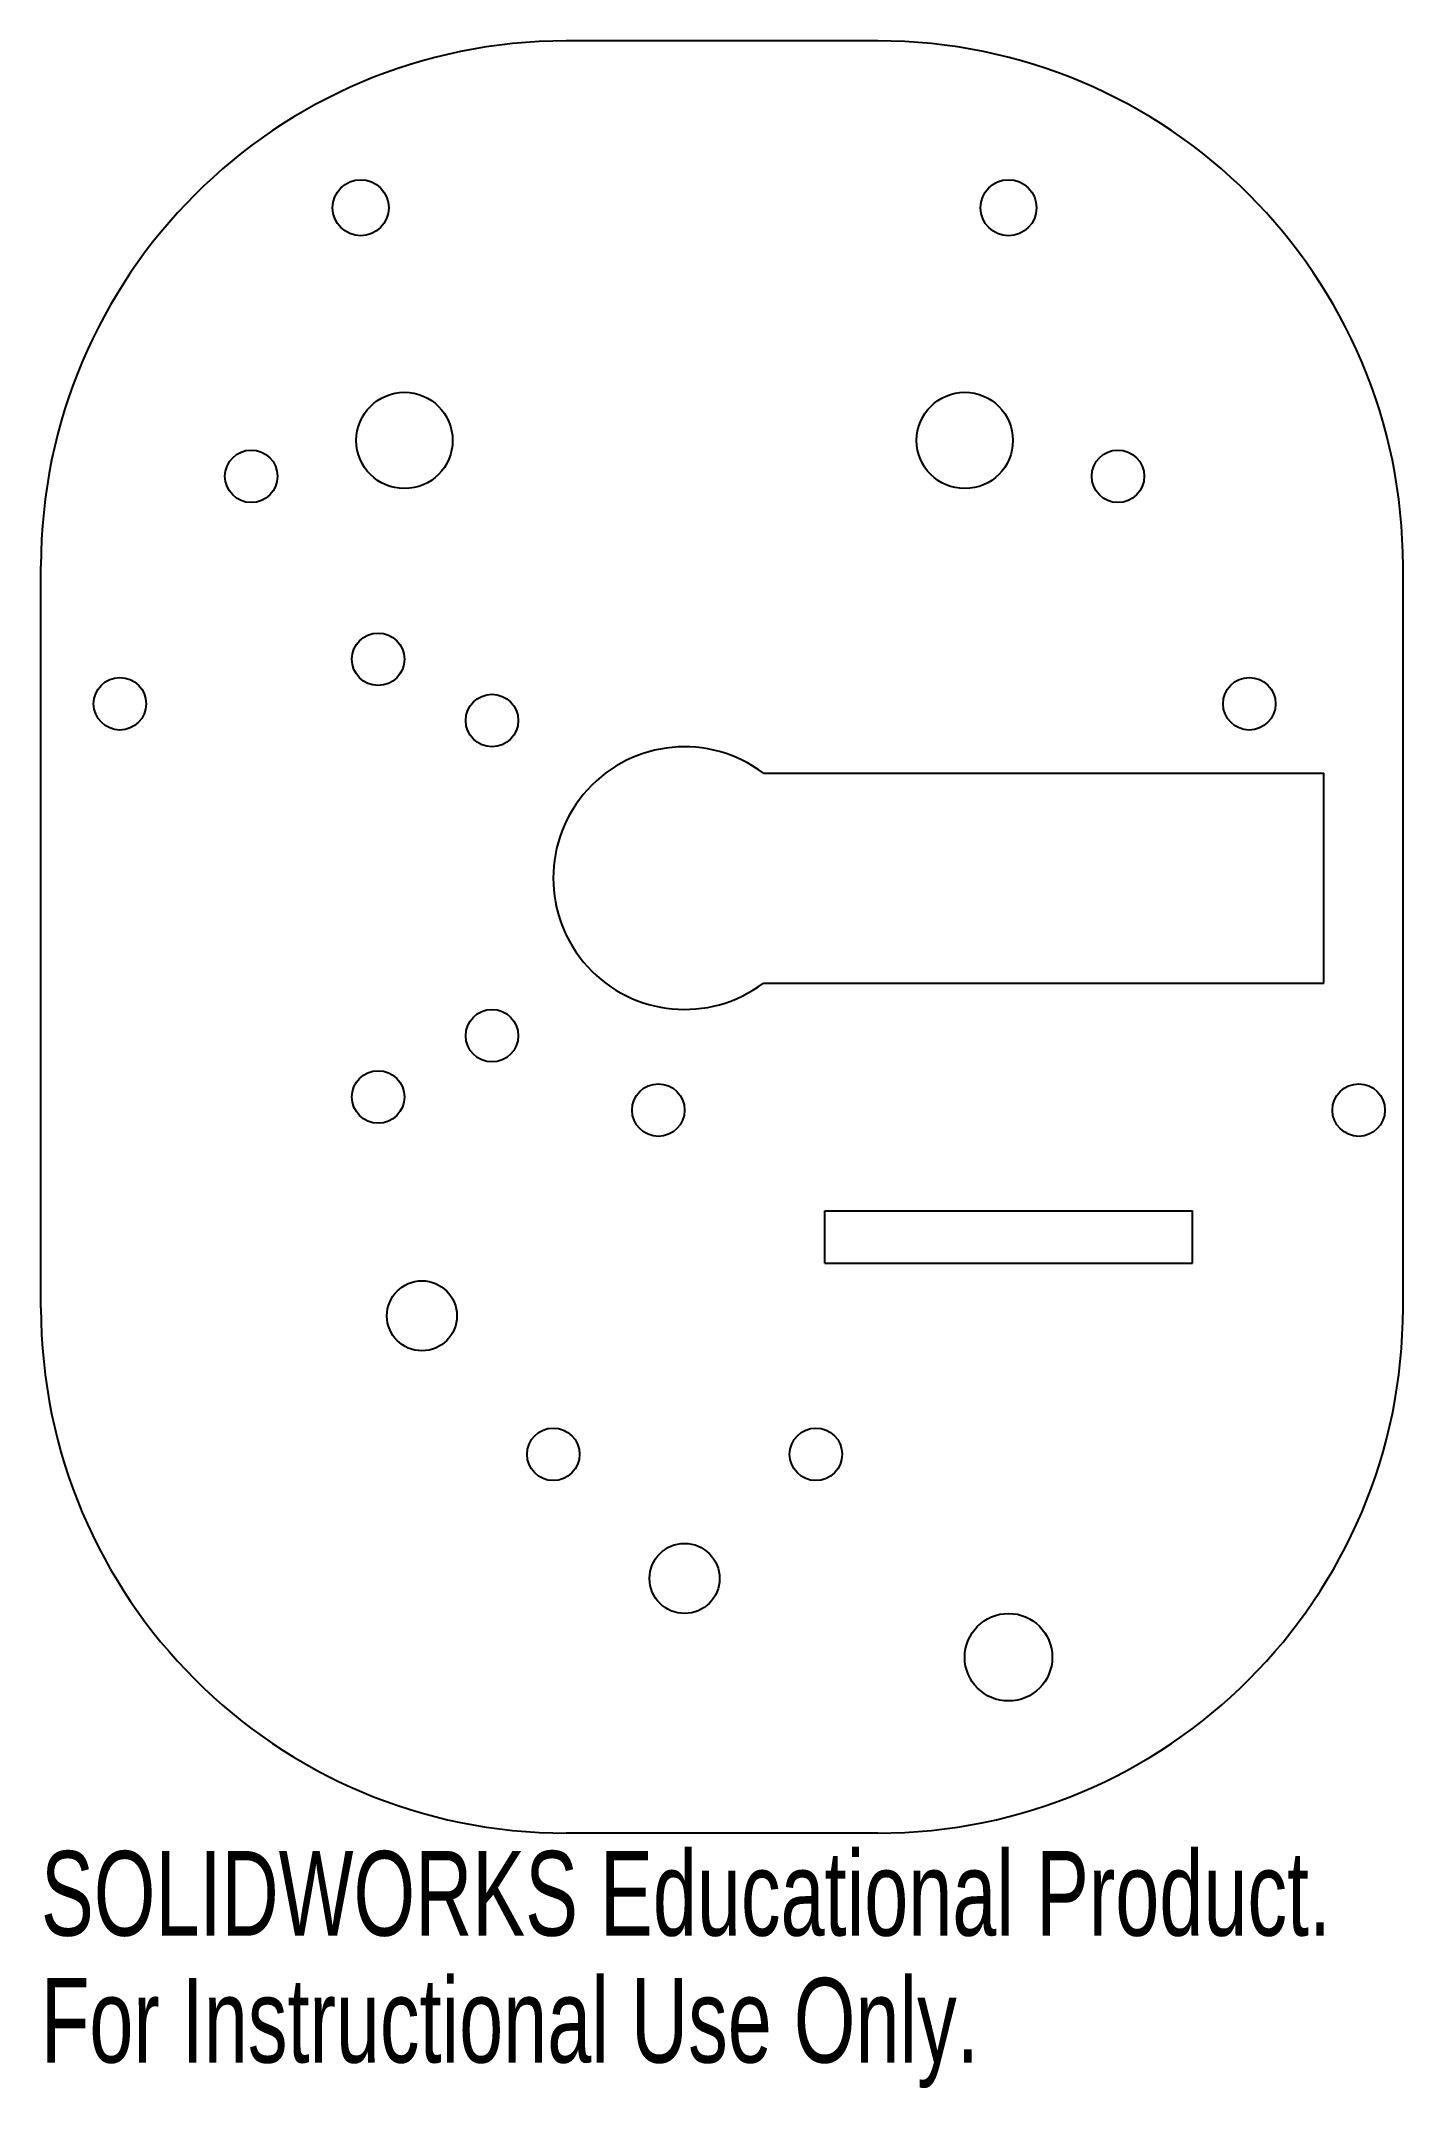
# Model space of a CAD drawing. Header units: millimetres. Extents: x -37 to 41, y -69 to 48.
import ezdxf

# ---------------------------------------------------------------- set-up
doc = ezdxf.new("R2010")
doc.units = ezdxf.units.MM
doc.styles.add('SLDTEXTSTYLE0', font='TXT', dxfattribs={"width": 0.7})

msp = doc.modelspace()

# ---------------------------------------------------------------- linework, layer by layer
at = {"color": 7, "linetype": 'Continuous', "lineweight": 25}
for p, q in [((11.03, 47.82), (-6.76, 47.82)), ((-36.76, -24.55), (-36.76, 17.82)), ((41.03, -24.55), (41.03, 17.82)), ((4.5, 6), (36.5, 6)), ((36.5, -6), (36.5, 6)), ((4.5, -6), (36.5, -6)), ((8, -22), (8, -19)), ((8, -19), (29, -19)), ((29, -22), (29, -19)), ((8, -22), (29, -22)), ((11.03, -54.55), (-6.76, -54.55))]:
    msp.add_line(p, q, dxfattribs=at)
for centre, radius in [((-18.5, 38.29), 1.6), ((18.5, 38.29), 1.6), ((-16, 25), 2.75), ((16, 25), 2.75), ((-24.75, 22.95), 1.5), ((24.75, 22.95), 1.5), ((-17.5, 12.5), 1.5), ((-32.25, 9.96), 1.5), ((32.25, 9.96), 1.5), ((-11, 9), 1.5), ((-11, -9), 1.5), ((-17.5, -12.5), 1.5), ((-1.5, -13.25), 1.5), ((38.5, -13.25), 1.5), ((-15, -25), 2), ((-7.5, -32.91), 1.5), ((7.5, -32.91), 1.5), ((0, -40), 2), ((18.5, -44.5), 2.5)]:
    msp.add_circle(centre, radius, dxfattribs=at)
for centre, radius, start, end in [((-6.76, 17.82), 30, 90, 180), ((11.03, 17.82), 30, 0, 90), ((0, 0), 7.5, 53.1301, 306.8699), ((-6.76, -24.55), 30, 180, 270), ((11.03, -24.55), 30, 270, 0)]:
    msp.add_arc(centre, radius, start, end, dxfattribs=at)

# ---------------------------------------------------------------- texts
at = {"color": 7, "linetype": 'Continuous', "char_height": 4.8336, "attachment_point": 1, "style": 'SLDTEXTSTYLE0'}
for s, insert in [('SOLIDWORKS Educational Product.', (-36.76, -55.57)), ('For Instructional Use Only.', (-36.76, -62.82))]:
    msp.add_mtext(s, dxfattribs=dict(at, insert=insert))

doc.saveas('drawing.dxf')
